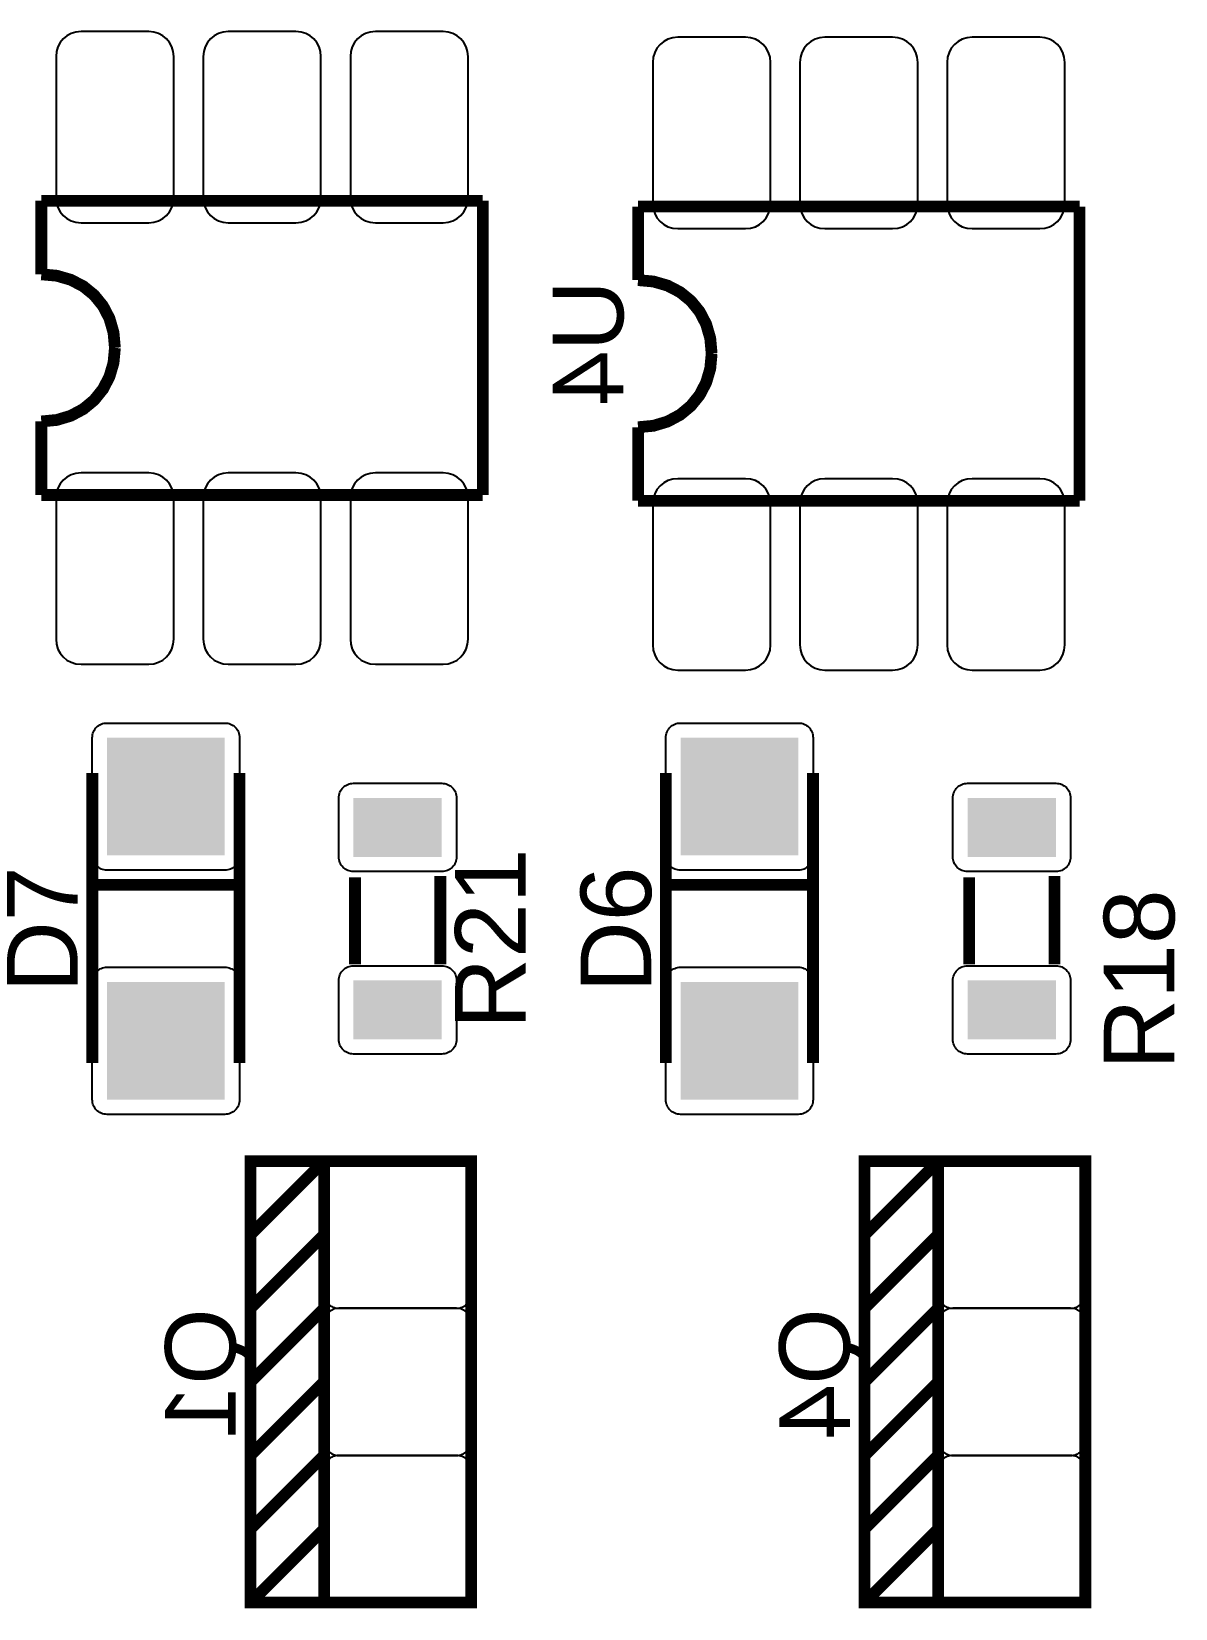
# Model space of a CAD drawing. Header units: inches. Extents: x -1.93 to 1.94, y -2.6 to 2.6.
# Drawn here: x -1.12 to -0.343, y -1.345 to -0.273 of the extents above; entities that cross this region are included whole.
import ezdxf

# ---------------------------------------------------------------- set-up
doc = ezdxf.new("R2010")
doc.units = ezdxf.units.IN
doc.layers.get('0').update_dxf_attribs({"linetype": 'CONTINUOUS'})

# ---------------------------------------------------------------- blocks, each defined once
blk = doc.blocks.new('RPAD')
blk.add_trace([(-0.5, -0.5), (-0.5, 0.5), (0.5, -0.5), (0.5, 0.5)])

msp = doc.modelspace()

# ---------------------------------------------------------------- linework, layer by layer
for points in [[(-1.086504, -0.402795), (-1.040504, -0.402795), (-1.037028, -0.402457), (-1.033814, -0.401484), (-1.030923, -0.399938), (-1.028418, -0.397881), (-1.026361, -0.395376), (-1.024815, -0.392485), (-1.023842, -0.389271), (-1.023504, -0.385795), (-1.023504, -0.289795), (-1.023842, -0.286319), (-1.024815, -0.283105), (-1.026361, -0.280214), (-1.028418, -0.277709), (-1.030923, -0.275653), (-1.033814, -0.274107), (-1.037028, -0.273133), (-1.040504, -0.272795), (-1.086504, -0.272795), (-1.08998, -0.273133), (-1.093194, -0.274107), (-1.096085, -0.275653), (-1.09859, -0.277709), (-1.100646, -0.280214), (-1.102193, -0.283105), (-1.103166, -0.286319), (-1.103504, -0.289795), (-1.103504, -0.385795), (-1.103166, -0.389271), (-1.102193, -0.392485), (-1.100646, -0.395376), (-1.09859, -0.397881), (-1.096085, -0.399938), (-1.093194, -0.401484), (-1.08998, -0.402457), (-1.086504, -0.402795)], [(-0.986504, -0.402795), (-0.940504, -0.402795), (-0.937028, -0.402457), (-0.933814, -0.401484), (-0.930923, -0.399938), (-0.928418, -0.397881), (-0.926361, -0.395376), (-0.924815, -0.392485), (-0.923842, -0.389271), (-0.923504, -0.385795), (-0.923504, -0.289795), (-0.923842, -0.286319), (-0.924815, -0.283105), (-0.926361, -0.280214), (-0.928418, -0.277709), (-0.930923, -0.275653), (-0.933814, -0.274107), (-0.937028, -0.273133), (-0.940504, -0.272795), (-0.986504, -0.272795), (-0.98998, -0.273133), (-0.993194, -0.274107), (-0.996085, -0.275653), (-0.99859, -0.277709), (-1.000646, -0.280214), (-1.002193, -0.283105), (-1.003166, -0.286319), (-1.003504, -0.289795), (-1.003504, -0.385795), (-1.003166, -0.389271), (-1.002193, -0.392485), (-1.000646, -0.395376), (-0.99859, -0.397881), (-0.996085, -0.399938), (-0.993194, -0.401484), (-0.98998, -0.402457), (-0.986504, -0.402795)], [(-0.886504, -0.402795), (-0.840504, -0.402795), (-0.837028, -0.402457), (-0.833814, -0.401484), (-0.830923, -0.399938), (-0.828418, -0.397881), (-0.826361, -0.395376), (-0.824815, -0.392485), (-0.823842, -0.389271), (-0.823504, -0.385795), (-0.823504, -0.289795), (-0.823842, -0.286319), (-0.824815, -0.283105), (-0.826361, -0.280214), (-0.828418, -0.277709), (-0.830923, -0.275653), (-0.833814, -0.274107), (-0.837028, -0.273133), (-0.840504, -0.272795), (-0.886504, -0.272795), (-0.88998, -0.273133), (-0.893194, -0.274107), (-0.896085, -0.275653), (-0.89859, -0.277709), (-0.900646, -0.280214), (-0.902193, -0.283105), (-0.903166, -0.286319), (-0.903504, -0.289795), (-0.903504, -0.385795), (-0.903166, -0.389271), (-0.902193, -0.392485), (-0.900646, -0.395376), (-0.89859, -0.397881), (-0.896085, -0.399938), (-0.893194, -0.401484), (-0.88998, -0.402457), (-0.886504, -0.402795)], [(-0.680992, -0.406732), (-0.634992, -0.406732), (-0.631516, -0.406394), (-0.628302, -0.405421), (-0.625411, -0.403875), (-0.622906, -0.401818), (-0.62085, -0.399313), (-0.619304, -0.396422), (-0.61833, -0.393208), (-0.617992, -0.389732), (-0.617992, -0.293732), (-0.61833, -0.290256), (-0.619304, -0.287042), (-0.62085, -0.284151), (-0.622906, -0.281646), (-0.625411, -0.27959), (-0.628302, -0.278044), (-0.631516, -0.27707), (-0.634992, -0.276732), (-0.680992, -0.276732), (-0.684468, -0.27707), (-0.687682, -0.278044), (-0.690573, -0.27959), (-0.693078, -0.281646), (-0.695135, -0.284151), (-0.696681, -0.287042), (-0.697654, -0.290256), (-0.697992, -0.293732), (-0.697992, -0.389732), (-0.697654, -0.393208), (-0.696681, -0.396422), (-0.695135, -0.399313), (-0.693078, -0.401818), (-0.690573, -0.403875), (-0.687682, -0.405421), (-0.684468, -0.406394), (-0.680992, -0.406732)], [(-0.580992, -0.406732), (-0.534992, -0.406732), (-0.531516, -0.406394), (-0.528302, -0.405421), (-0.525411, -0.403875), (-0.522906, -0.401818), (-0.52085, -0.399313), (-0.519304, -0.396422), (-0.51833, -0.393208), (-0.517992, -0.389732), (-0.517992, -0.293732), (-0.51833, -0.290256), (-0.519304, -0.287042), (-0.52085, -0.284151), (-0.522906, -0.281646), (-0.525411, -0.27959), (-0.528302, -0.278044), (-0.531516, -0.27707), (-0.534992, -0.276732), (-0.580992, -0.276732), (-0.584468, -0.27707), (-0.587682, -0.278044), (-0.590573, -0.27959), (-0.593078, -0.281646), (-0.595135, -0.284151), (-0.596681, -0.287042), (-0.597654, -0.290256), (-0.597992, -0.293732), (-0.597992, -0.389732), (-0.597654, -0.393208), (-0.596681, -0.396422), (-0.595135, -0.399313), (-0.593078, -0.401818), (-0.590573, -0.403875), (-0.587682, -0.405421), (-0.584468, -0.406394), (-0.580992, -0.406732)], [(-0.480992, -0.406732), (-0.434992, -0.406732), (-0.431516, -0.406394), (-0.428302, -0.405421), (-0.425411, -0.403875), (-0.422906, -0.401818), (-0.42085, -0.399313), (-0.419304, -0.396422), (-0.41833, -0.393208), (-0.417992, -0.389732), (-0.417992, -0.293732), (-0.41833, -0.290256), (-0.419304, -0.287042), (-0.42085, -0.284151), (-0.422906, -0.281646), (-0.425411, -0.27959), (-0.428302, -0.278044), (-0.431516, -0.27707), (-0.434992, -0.276732), (-0.480992, -0.276732), (-0.484468, -0.27707), (-0.487682, -0.278044), (-0.490573, -0.27959), (-0.493078, -0.281646), (-0.495135, -0.284151), (-0.496681, -0.287042), (-0.497654, -0.290256), (-0.497992, -0.293732), (-0.497992, -0.389732), (-0.497654, -0.393208), (-0.496681, -0.396422), (-0.495135, -0.399313), (-0.493078, -0.401818), (-0.490573, -0.403875), (-0.487682, -0.405421), (-0.484468, -0.406394), (-0.480992, -0.406732)], [(-1.086504, -0.702795), (-1.040504, -0.702795), (-1.037028, -0.702457), (-1.033814, -0.701484), (-1.030923, -0.699938), (-1.028418, -0.697881), (-1.026361, -0.695376), (-1.024815, -0.692485), (-1.023842, -0.689271), (-1.023504, -0.685795), (-1.023504, -0.589795), (-1.023842, -0.586319), (-1.024815, -0.583105), (-1.026361, -0.580214), (-1.028418, -0.577709), (-1.030923, -0.575653), (-1.033814, -0.574107), (-1.037028, -0.573133), (-1.040504, -0.572795), (-1.086504, -0.572795), (-1.08998, -0.573133), (-1.093194, -0.574107), (-1.096085, -0.575653), (-1.09859, -0.577709), (-1.100646, -0.580214), (-1.102193, -0.583105), (-1.103166, -0.586319), (-1.103504, -0.589795), (-1.103504, -0.685795), (-1.103166, -0.689271), (-1.102193, -0.692485), (-1.100646, -0.695376), (-1.09859, -0.697881), (-1.096085, -0.699938), (-1.093194, -0.701484), (-1.08998, -0.702457), (-1.086504, -0.702795)], [(-0.986504, -0.702795), (-0.940504, -0.702795), (-0.937028, -0.702457), (-0.933814, -0.701484), (-0.930923, -0.699938), (-0.928418, -0.697881), (-0.926361, -0.695376), (-0.924815, -0.692485), (-0.923842, -0.689271), (-0.923504, -0.685795), (-0.923504, -0.589795), (-0.923842, -0.586319), (-0.924815, -0.583105), (-0.926361, -0.580214), (-0.928418, -0.577709), (-0.930923, -0.575653), (-0.933814, -0.574107), (-0.937028, -0.573133), (-0.940504, -0.572795), (-0.986504, -0.572795), (-0.98998, -0.573133), (-0.993194, -0.574107), (-0.996085, -0.575653), (-0.99859, -0.577709), (-1.000646, -0.580214), (-1.002193, -0.583105), (-1.003166, -0.586319), (-1.003504, -0.589795), (-1.003504, -0.685795), (-1.003166, -0.689271), (-1.002193, -0.692485), (-1.000646, -0.695376), (-0.99859, -0.697881), (-0.996085, -0.699938), (-0.993194, -0.701484), (-0.98998, -0.702457), (-0.986504, -0.702795)], [(-0.886504, -0.702795), (-0.840504, -0.702795), (-0.837028, -0.702457), (-0.833814, -0.701484), (-0.830923, -0.699938), (-0.828418, -0.697881), (-0.826361, -0.695376), (-0.824815, -0.692485), (-0.823842, -0.689271), (-0.823504, -0.685795), (-0.823504, -0.589795), (-0.823842, -0.586319), (-0.824815, -0.583105), (-0.826361, -0.580214), (-0.828418, -0.577709), (-0.830923, -0.575653), (-0.833814, -0.574107), (-0.837028, -0.573133), (-0.840504, -0.572795), (-0.886504, -0.572795), (-0.88998, -0.573133), (-0.893194, -0.574107), (-0.896085, -0.575653), (-0.89859, -0.577709), (-0.900646, -0.580214), (-0.902193, -0.583105), (-0.903166, -0.586319), (-0.903504, -0.589795), (-0.903504, -0.685795), (-0.903166, -0.689271), (-0.902193, -0.692485), (-0.900646, -0.695376), (-0.89859, -0.697881), (-0.896085, -0.699938), (-0.893194, -0.701484), (-0.88998, -0.702457), (-0.886504, -0.702795)], [(-0.680992, -0.706732), (-0.634992, -0.706732), (-0.631516, -0.706394), (-0.628302, -0.705421), (-0.625411, -0.703875), (-0.622906, -0.701818), (-0.62085, -0.699313), (-0.619304, -0.696422), (-0.61833, -0.693208), (-0.617992, -0.689732), (-0.617992, -0.593732), (-0.61833, -0.590256), (-0.619304, -0.587042), (-0.62085, -0.584151), (-0.622906, -0.581646), (-0.625411, -0.57959), (-0.628302, -0.578044), (-0.631516, -0.57707), (-0.634992, -0.576732), (-0.680992, -0.576732), (-0.684468, -0.57707), (-0.687682, -0.578044), (-0.690573, -0.57959), (-0.693078, -0.581646), (-0.695135, -0.584151), (-0.696681, -0.587042), (-0.697654, -0.590256), (-0.697992, -0.593732), (-0.697992, -0.689732), (-0.697654, -0.693208), (-0.696681, -0.696422), (-0.695135, -0.699313), (-0.693078, -0.701818), (-0.690573, -0.703875), (-0.687682, -0.705421), (-0.684468, -0.706394), (-0.680992, -0.706732)], [(-0.580992, -0.706732), (-0.534992, -0.706732), (-0.531516, -0.706394), (-0.528302, -0.705421), (-0.525411, -0.703875), (-0.522906, -0.701818), (-0.52085, -0.699313), (-0.519304, -0.696422), (-0.51833, -0.693208), (-0.517992, -0.689732), (-0.517992, -0.593732), (-0.51833, -0.590256), (-0.519304, -0.587042), (-0.52085, -0.584151), (-0.522906, -0.581646), (-0.525411, -0.57959), (-0.528302, -0.578044), (-0.531516, -0.57707), (-0.534992, -0.576732), (-0.580992, -0.576732), (-0.584468, -0.57707), (-0.587682, -0.578044), (-0.590573, -0.57959), (-0.593078, -0.581646), (-0.595135, -0.584151), (-0.596681, -0.587042), (-0.597654, -0.590256), (-0.597992, -0.593732), (-0.597992, -0.689732), (-0.597654, -0.693208), (-0.596681, -0.696422), (-0.595135, -0.699313), (-0.593078, -0.701818), (-0.590573, -0.703875), (-0.587682, -0.705421), (-0.584468, -0.706394), (-0.580992, -0.706732)], [(-0.480992, -0.706732), (-0.434992, -0.706732), (-0.431516, -0.706394), (-0.428302, -0.705421), (-0.425411, -0.703875), (-0.422906, -0.701818), (-0.42085, -0.699313), (-0.419304, -0.696422), (-0.41833, -0.693208), (-0.417992, -0.689732), (-0.417992, -0.593732), (-0.41833, -0.590256), (-0.419304, -0.587042), (-0.42085, -0.584151), (-0.422906, -0.581646), (-0.425411, -0.57959), (-0.428302, -0.578044), (-0.431516, -0.57707), (-0.434992, -0.576732), (-0.480992, -0.576732), (-0.484468, -0.57707), (-0.487682, -0.578044), (-0.490573, -0.57959), (-0.493078, -0.581646), (-0.495135, -0.584151), (-0.496681, -0.587042), (-0.497654, -0.590256), (-0.497992, -0.593732), (-0.497992, -0.689732), (-0.497654, -0.693208), (-0.496681, -0.696422), (-0.495135, -0.699313), (-0.493078, -0.701818), (-0.490573, -0.703875), (-0.487682, -0.705421), (-0.484468, -0.706394), (-0.480992, -0.706732)], [(-1.078858, -0.832748), (-1.078858, -0.752748), (-1.078808, -0.751709), (-1.078659, -0.750704), (-1.078417, -0.749737), (-1.078087, -0.748813), (-1.077672, -0.747936), (-1.077177, -0.747112), (-1.076608, -0.746344), (-1.075968, -0.745639), (-1.075261, -0.744998), (-1.074494, -0.744429), (-1.07367, -0.743935), (-1.072794, -0.74352), (-1.07187, -0.743189), (-1.070903, -0.742947), (-1.069898, -0.742798), (-1.068858, -0.742748), (-0.988858, -0.742748), (-0.987819, -0.742798), (-0.986814, -0.742947), (-0.985847, -0.743189), (-0.984923, -0.74352), (-0.984046, -0.743935), (-0.983222, -0.744429), (-0.982455, -0.744998), (-0.981749, -0.745639), (-0.981109, -0.746344), (-0.980539, -0.747112), (-0.980044, -0.747936), (-0.97963, -0.748813), (-0.979299, -0.749737), (-0.979057, -0.750704), (-0.978909, -0.751709), (-0.978858, -0.752748), (-0.978858, -0.832748), (-0.978909, -0.833787), (-0.979057, -0.834793), (-0.979299, -0.835759), (-0.97963, -0.836683), (-0.980044, -0.83756), (-0.980539, -0.838384), (-0.981109, -0.839152), (-0.981749, -0.839857), (-0.982455, -0.840498), (-0.983222, -0.841067), (-0.984046, -0.841561), (-0.984923, -0.841976), (-0.985847, -0.842307), (-0.986814, -0.842549), (-0.987819, -0.842698), (-0.988858, -0.842748), (-1.068858, -0.842748), (-1.069898, -0.842698), (-1.070903, -0.842549), (-1.07187, -0.842307), (-1.072794, -0.841976), (-1.07367, -0.841561), (-1.074494, -0.841067), (-1.075261, -0.840498), (-1.075968, -0.839857), (-1.076608, -0.839152), (-1.077177, -0.838384), (-1.077672, -0.83756), (-1.078087, -0.836683), (-1.078417, -0.835759), (-1.078659, -0.834793), (-1.078808, -0.833787), (-1.078858, -0.832748)], [(-0.689094, -0.832748), (-0.689094, -0.752748), (-0.689044, -0.751709), (-0.688896, -0.750704), (-0.688654, -0.749737), (-0.688323, -0.748813), (-0.687908, -0.747936), (-0.687413, -0.747112), (-0.686844, -0.746344), (-0.686204, -0.745639), (-0.685498, -0.744998), (-0.68473, -0.744429), (-0.683906, -0.743935), (-0.68303, -0.74352), (-0.682106, -0.743189), (-0.681139, -0.742947), (-0.680134, -0.742798), (-0.679094, -0.742748), (-0.599094, -0.742748), (-0.598055, -0.742798), (-0.59705, -0.742947), (-0.596083, -0.743189), (-0.595159, -0.74352), (-0.594283, -0.743935), (-0.593459, -0.744429), (-0.592691, -0.744998), (-0.591985, -0.745639), (-0.591345, -0.746344), (-0.590776, -0.747112), (-0.590281, -0.747936), (-0.589866, -0.748813), (-0.589535, -0.749737), (-0.589293, -0.750704), (-0.589145, -0.751709), (-0.589094, -0.752748), (-0.589094, -0.832748), (-0.589145, -0.833787), (-0.589293, -0.834793), (-0.589535, -0.835759), (-0.589866, -0.836683), (-0.590281, -0.83756), (-0.590776, -0.838384), (-0.591345, -0.839152), (-0.591985, -0.839857), (-0.592691, -0.840498), (-0.593459, -0.841067), (-0.594283, -0.841561), (-0.595159, -0.841976), (-0.596083, -0.842307), (-0.59705, -0.842549), (-0.598055, -0.842698), (-0.599094, -0.842748), (-0.679094, -0.842748), (-0.680134, -0.842698), (-0.681139, -0.842549), (-0.682106, -0.842307), (-0.68303, -0.841976), (-0.683906, -0.841561), (-0.68473, -0.841067), (-0.685498, -0.840498), (-0.686204, -0.839857), (-0.686844, -0.839152), (-0.687413, -0.838384), (-0.687908, -0.83756), (-0.688323, -0.836683), (-0.688654, -0.835759), (-0.688896, -0.834793), (-0.689044, -0.833787), (-0.689094, -0.832748)], [(-0.831378, -0.793748), (-0.831378, -0.833748), (-0.831428, -0.834787), (-0.831577, -0.835793), (-0.831819, -0.836759), (-0.83215, -0.837683), (-0.832564, -0.83856), (-0.833059, -0.839384), (-0.833628, -0.840152), (-0.834269, -0.840857), (-0.834975, -0.841498), (-0.835742, -0.842067), (-0.836566, -0.842561), (-0.837443, -0.842976), (-0.838367, -0.843307), (-0.839333, -0.843549), (-0.840339, -0.843698), (-0.841378, -0.843748), (-0.901378, -0.843748), (-0.902417, -0.843698), (-0.903422, -0.843549), (-0.904389, -0.843307), (-0.905313, -0.842976), (-0.90619, -0.842561), (-0.907014, -0.842067), (-0.907781, -0.841498), (-0.908487, -0.840857), (-0.909128, -0.840152), (-0.909697, -0.839384), (-0.910192, -0.83856), (-0.910606, -0.837683), (-0.910937, -0.836759), (-0.911179, -0.835793), (-0.911328, -0.834787), (-0.911378, -0.833748), (-0.911378, -0.793748), (-0.911328, -0.792709), (-0.911179, -0.791704), (-0.910937, -0.790737), (-0.910606, -0.789813), (-0.910192, -0.788936), (-0.909697, -0.788112), (-0.909128, -0.787344), (-0.908487, -0.786639), (-0.907781, -0.785998), (-0.907014, -0.785429), (-0.90619, -0.784935), (-0.905313, -0.78452), (-0.904389, -0.784189), (-0.903422, -0.783947), (-0.902417, -0.783798), (-0.901378, -0.783748), (-0.841378, -0.783748), (-0.840339, -0.783798), (-0.839333, -0.783947), (-0.838367, -0.784189), (-0.837443, -0.78452), (-0.836566, -0.784935), (-0.835742, -0.785429), (-0.834975, -0.785998), (-0.834269, -0.786639), (-0.833628, -0.787344), (-0.833059, -0.788112), (-0.832564, -0.788936), (-0.83215, -0.789813), (-0.831819, -0.790737), (-0.831577, -0.791704), (-0.831428, -0.792709), (-0.831378, -0.793748)], [(-0.414055, -0.793748), (-0.414055, -0.833748), (-0.414106, -0.834787), (-0.414254, -0.835793), (-0.414496, -0.836759), (-0.414827, -0.837683), (-0.415241, -0.83856), (-0.415736, -0.839384), (-0.416306, -0.840152), (-0.416946, -0.840857), (-0.417652, -0.841498), (-0.418419, -0.842067), (-0.419243, -0.842561), (-0.42012, -0.842976), (-0.421044, -0.843307), (-0.422011, -0.843549), (-0.423016, -0.843698), (-0.424055, -0.843748), (-0.484055, -0.843748), (-0.485094, -0.843698), (-0.4861, -0.843549), (-0.487067, -0.843307), (-0.487991, -0.842976), (-0.488867, -0.842561), (-0.489691, -0.842067), (-0.490458, -0.841498), (-0.491165, -0.840857), (-0.491805, -0.840152), (-0.492374, -0.839384), (-0.492869, -0.83856), (-0.493283, -0.837683), (-0.493614, -0.836759), (-0.493856, -0.835793), (-0.494005, -0.834787), (-0.494055, -0.833748), (-0.494055, -0.793748), (-0.494005, -0.792709), (-0.493856, -0.791704), (-0.493614, -0.790737), (-0.493283, -0.789813), (-0.492869, -0.788936), (-0.492374, -0.788112), (-0.491805, -0.787344), (-0.491165, -0.786639), (-0.490458, -0.785998), (-0.489691, -0.785429), (-0.488867, -0.784935), (-0.487991, -0.78452), (-0.487067, -0.784189), (-0.4861, -0.783947), (-0.485094, -0.783798), (-0.484055, -0.783748), (-0.424055, -0.783748), (-0.423016, -0.783798), (-0.422011, -0.783947), (-0.421044, -0.784189), (-0.42012, -0.78452), (-0.419243, -0.784935), (-0.418419, -0.785429), (-0.417652, -0.785998), (-0.416946, -0.786639), (-0.416306, -0.787344), (-0.415736, -0.788112), (-0.415241, -0.788936), (-0.414827, -0.789813), (-0.414496, -0.790737), (-0.414254, -0.791704), (-0.414106, -0.792709), (-0.414055, -0.793748)], [(-1.078858, -0.998748), (-1.078858, -0.918748), (-1.078808, -0.917709), (-1.078659, -0.916704), (-1.078417, -0.915737), (-1.078087, -0.914813), (-1.077672, -0.913936), (-1.077177, -0.913112), (-1.076608, -0.912344), (-1.075968, -0.911639), (-1.075261, -0.910998), (-1.074494, -0.910429), (-1.07367, -0.909935), (-1.072794, -0.90952), (-1.07187, -0.909189), (-1.070903, -0.908947), (-1.069898, -0.908798), (-1.068858, -0.908748), (-0.988858, -0.908748), (-0.987819, -0.908798), (-0.986814, -0.908947), (-0.985847, -0.909189), (-0.984923, -0.90952), (-0.984046, -0.909935), (-0.983222, -0.910429), (-0.982455, -0.910998), (-0.981749, -0.911639), (-0.981109, -0.912344), (-0.980539, -0.913112), (-0.980044, -0.913936), (-0.97963, -0.914813), (-0.979299, -0.915737), (-0.979057, -0.916704), (-0.978909, -0.917709), (-0.978858, -0.918748), (-0.978858, -0.998748), (-0.978909, -0.999787), (-0.979057, -1.000793), (-0.979299, -1.001759), (-0.97963, -1.002683), (-0.980044, -1.00356), (-0.980539, -1.004384), (-0.981109, -1.005152), (-0.981749, -1.005857), (-0.982455, -1.006498), (-0.983222, -1.007067), (-0.984046, -1.007561), (-0.984923, -1.007976), (-0.985847, -1.008307), (-0.986814, -1.008549), (-0.987819, -1.008698), (-0.988858, -1.008748), (-1.068858, -1.008748), (-1.069898, -1.008698), (-1.070903, -1.008549), (-1.07187, -1.008307), (-1.072794, -1.007976), (-1.07367, -1.007561), (-1.074494, -1.007067), (-1.075261, -1.006498), (-1.075968, -1.005857), (-1.076608, -1.005152), (-1.077177, -1.004384), (-1.077672, -1.00356), (-1.078087, -1.002683), (-1.078417, -1.001759), (-1.078659, -1.000793), (-1.078808, -0.999787), (-1.078858, -0.998748)], [(-0.831378, -0.917748), (-0.831378, -0.957748), (-0.831428, -0.958787), (-0.831577, -0.959793), (-0.831819, -0.960759), (-0.83215, -0.961683), (-0.832564, -0.96256), (-0.833059, -0.963384), (-0.833628, -0.964152), (-0.834269, -0.964857), (-0.834975, -0.965498), (-0.835742, -0.966067), (-0.836566, -0.966561), (-0.837443, -0.966976), (-0.838367, -0.967307), (-0.839333, -0.967549), (-0.840339, -0.967698), (-0.841378, -0.967748), (-0.901378, -0.967748), (-0.902417, -0.967698), (-0.903422, -0.967549), (-0.904389, -0.967307), (-0.905313, -0.966976), (-0.90619, -0.966561), (-0.907014, -0.966067), (-0.907781, -0.965498), (-0.908487, -0.964857), (-0.909128, -0.964152), (-0.909697, -0.963384), (-0.910192, -0.96256), (-0.910606, -0.961683), (-0.910937, -0.960759), (-0.911179, -0.959793), (-0.911328, -0.958787), (-0.911378, -0.957748), (-0.911378, -0.917748), (-0.911328, -0.916709), (-0.911179, -0.915704), (-0.910937, -0.914737), (-0.910606, -0.913813), (-0.910192, -0.912936), (-0.909697, -0.912112), (-0.909128, -0.911344), (-0.908487, -0.910639), (-0.907781, -0.909998), (-0.907014, -0.909429), (-0.90619, -0.908935), (-0.905313, -0.90852), (-0.904389, -0.908189), (-0.903422, -0.907947), (-0.902417, -0.907798), (-0.901378, -0.907748), (-0.841378, -0.907748), (-0.840339, -0.907798), (-0.839333, -0.907947), (-0.838367, -0.908189), (-0.837443, -0.90852), (-0.836566, -0.908935), (-0.835742, -0.909429), (-0.834975, -0.909998), (-0.834269, -0.910639), (-0.833628, -0.911344), (-0.833059, -0.912112), (-0.832564, -0.912936), (-0.83215, -0.913813), (-0.831819, -0.914737), (-0.831577, -0.915704), (-0.831428, -0.916709), (-0.831378, -0.917748)], [(-0.689094, -0.998748), (-0.689094, -0.918748), (-0.689044, -0.917709), (-0.688896, -0.916704), (-0.688654, -0.915737), (-0.688323, -0.914813), (-0.687908, -0.913936), (-0.687413, -0.913112), (-0.686844, -0.912344), (-0.686204, -0.911639), (-0.685498, -0.910998), (-0.68473, -0.910429), (-0.683906, -0.909935), (-0.68303, -0.90952), (-0.682106, -0.909189), (-0.681139, -0.908947), (-0.680134, -0.908798), (-0.679094, -0.908748), (-0.599094, -0.908748), (-0.598055, -0.908798), (-0.59705, -0.908947), (-0.596083, -0.909189), (-0.595159, -0.90952), (-0.594283, -0.909935), (-0.593459, -0.910429), (-0.592691, -0.910998), (-0.591985, -0.911639), (-0.591345, -0.912344), (-0.590776, -0.913112), (-0.590281, -0.913936), (-0.589866, -0.914813), (-0.589535, -0.915737), (-0.589293, -0.916704), (-0.589145, -0.917709), (-0.589094, -0.918748), (-0.589094, -0.998748), (-0.589145, -0.999787), (-0.589293, -1.000793), (-0.589535, -1.001759), (-0.589866, -1.002683), (-0.590281, -1.00356), (-0.590776, -1.004384), (-0.591345, -1.005152), (-0.591985, -1.005857), (-0.592691, -1.006498), (-0.593459, -1.007067), (-0.594283, -1.007561), (-0.595159, -1.007976), (-0.596083, -1.008307), (-0.59705, -1.008549), (-0.598055, -1.008698), (-0.599094, -1.008748), (-0.679094, -1.008748), (-0.680134, -1.008698), (-0.681139, -1.008549), (-0.682106, -1.008307), (-0.68303, -1.007976), (-0.683906, -1.007561), (-0.68473, -1.007067), (-0.685498, -1.006498), (-0.686204, -1.005857), (-0.686844, -1.005152), (-0.687413, -1.004384), (-0.687908, -1.00356), (-0.688323, -1.002683), (-0.688654, -1.001759), (-0.688896, -1.000793), (-0.689044, -0.999787), (-0.689094, -0.998748)], [(-0.414055, -0.917748), (-0.414055, -0.957748), (-0.414106, -0.958787), (-0.414254, -0.959793), (-0.414496, -0.960759), (-0.414827, -0.961683), (-0.415241, -0.96256), (-0.415736, -0.963384), (-0.416306, -0.964152), (-0.416946, -0.964857), (-0.417652, -0.965498), (-0.418419, -0.966067), (-0.419243, -0.966561), (-0.42012, -0.966976), (-0.421044, -0.967307), (-0.422011, -0.967549), (-0.423016, -0.967698), (-0.424055, -0.967748), (-0.484055, -0.967748), (-0.485094, -0.967698), (-0.4861, -0.967549), (-0.487067, -0.967307), (-0.487991, -0.966976), (-0.488867, -0.966561), (-0.489691, -0.966067), (-0.490458, -0.965498), (-0.491165, -0.964857), (-0.491805, -0.964152), (-0.492374, -0.963384), (-0.492869, -0.96256), (-0.493283, -0.961683), (-0.493614, -0.960759), (-0.493856, -0.959793), (-0.494005, -0.958787), (-0.494055, -0.957748), (-0.494055, -0.917748), (-0.494005, -0.916709), (-0.493856, -0.915704), (-0.493614, -0.914737), (-0.493283, -0.913813), (-0.492869, -0.912936), (-0.492374, -0.912112), (-0.491805, -0.911344), (-0.491165, -0.910639), (-0.490458, -0.909998), (-0.489691, -0.909429), (-0.488867, -0.908935), (-0.487991, -0.90852), (-0.487067, -0.908189), (-0.4861, -0.907947), (-0.485094, -0.907798), (-0.484055, -0.907748), (-0.424055, -0.907748), (-0.423016, -0.907798), (-0.422011, -0.907947), (-0.421044, -0.908189), (-0.42012, -0.90852), (-0.419243, -0.908935), (-0.418419, -0.909429), (-0.417652, -0.909998), (-0.416946, -0.910639), (-0.416306, -0.911344), (-0.415736, -0.912112), (-0.415241, -0.912936), (-0.414827, -0.913813), (-0.414496, -0.914737), (-0.414254, -0.915704), (-0.414106, -0.916709), (-0.414055, -0.917748)], [(-0.921378, -1.050551), (-0.921378, -1.130551), (-0.921328, -1.131591), (-0.921179, -1.132596), (-0.920937, -1.133563), (-0.920606, -1.134487), (-0.920192, -1.135363), (-0.919697, -1.136187), (-0.919128, -1.136955), (-0.918487, -1.137661), (-0.917781, -1.138301), (-0.917014, -1.13887), (-0.91619, -1.139365), (-0.915313, -1.13978), (-0.914389, -1.14011), (-0.913422, -1.140352), (-0.912417, -1.140501), (-0.911378, -1.140551), (-0.831378, -1.140551), (-0.830339, -1.140501), (-0.829333, -1.140352), (-0.828367, -1.14011), (-0.827443, -1.13978), (-0.826566, -1.139365), (-0.825742, -1.13887), (-0.824975, -1.138301), (-0.824269, -1.137661), (-0.823628, -1.136955), (-0.823059, -1.136187), (-0.822564, -1.135363), (-0.82215, -1.134487), (-0.821819, -1.133563), (-0.821577, -1.132596), (-0.821428, -1.131591), (-0.821378, -1.130551), (-0.821378, -1.050551), (-0.821428, -1.049512), (-0.821577, -1.048507), (-0.821819, -1.04754), (-0.82215, -1.046616), (-0.822564, -1.045739), (-0.823059, -1.044915), (-0.823628, -1.044148), (-0.824269, -1.043442), (-0.824975, -1.042802), (-0.825742, -1.042232), (-0.826566, -1.041738), (-0.827443, -1.041323), (-0.828367, -1.040992), (-0.829333, -1.04075), (-0.830339, -1.040602), (-0.831378, -1.040551), (-0.911378, -1.040551), (-0.912417, -1.040602), (-0.913422, -1.04075), (-0.914389, -1.040992), (-0.915313, -1.041323), (-0.91619, -1.041738), (-0.917014, -1.042232), (-0.917781, -1.042802), (-0.918487, -1.043442), (-0.919128, -1.044148), (-0.919697, -1.044915), (-0.920192, -1.045739), (-0.920606, -1.046616), (-0.920937, -1.04754), (-0.921179, -1.048507), (-0.921328, -1.049512), (-0.921378, -1.050551)], [(-0.504055, -1.050551), (-0.504055, -1.130551), (-0.504005, -1.131591), (-0.503856, -1.132596), (-0.503614, -1.133563), (-0.503283, -1.134487), (-0.502869, -1.135363), (-0.502374, -1.136187), (-0.501805, -1.136955), (-0.501165, -1.137661), (-0.500458, -1.138301), (-0.499691, -1.13887), (-0.498867, -1.139365), (-0.497991, -1.13978), (-0.497067, -1.14011), (-0.4961, -1.140352), (-0.495094, -1.140501), (-0.494055, -1.140551), (-0.414055, -1.140551), (-0.413016, -1.140501), (-0.412011, -1.140352), (-0.411044, -1.14011), (-0.41012, -1.13978), (-0.409243, -1.139365), (-0.408419, -1.13887), (-0.407652, -1.138301), (-0.406946, -1.137661), (-0.406306, -1.136955), (-0.405736, -1.136187), (-0.405241, -1.135363), (-0.404827, -1.134487), (-0.404496, -1.133563), (-0.404254, -1.132596), (-0.404106, -1.131591), (-0.404055, -1.130551), (-0.404055, -1.050551), (-0.404106, -1.049512), (-0.404254, -1.048507), (-0.404496, -1.04754), (-0.404827, -1.046616), (-0.405241, -1.045739), (-0.405736, -1.044915), (-0.406306, -1.044148), (-0.406946, -1.043442), (-0.407652, -1.042802), (-0.408419, -1.042232), (-0.409243, -1.041738), (-0.41012, -1.041323), (-0.411044, -1.040992), (-0.412011, -1.04075), (-0.413016, -1.040602), (-0.414055, -1.040551), (-0.494055, -1.040551), (-0.495094, -1.040602), (-0.4961, -1.04075), (-0.497067, -1.040992), (-0.497991, -1.041323), (-0.498867, -1.041738), (-0.499691, -1.042232), (-0.500458, -1.042802), (-0.501165, -1.043442), (-0.501805, -1.044148), (-0.502374, -1.044915), (-0.502869, -1.045739), (-0.503283, -1.046616), (-0.503614, -1.04754), (-0.503856, -1.048507), (-0.504005, -1.049512), (-0.504055, -1.050551)], [(-0.921378, -1.150551), (-0.921378, -1.230551), (-0.921328, -1.231591), (-0.921179, -1.232596), (-0.920937, -1.233563), (-0.920606, -1.234487), (-0.920192, -1.235363), (-0.919697, -1.236187), (-0.919128, -1.236955), (-0.918487, -1.237661), (-0.917781, -1.238301), (-0.917014, -1.23887), (-0.91619, -1.239365), (-0.915313, -1.23978), (-0.914389, -1.24011), (-0.913422, -1.240352), (-0.912417, -1.240501), (-0.911378, -1.240551), (-0.831378, -1.240551), (-0.830339, -1.240501), (-0.829333, -1.240352), (-0.828367, -1.24011), (-0.827443, -1.23978), (-0.826566, -1.239365), (-0.825742, -1.23887), (-0.824975, -1.238301), (-0.824269, -1.237661), (-0.823628, -1.236955), (-0.823059, -1.236187), (-0.822564, -1.235363), (-0.82215, -1.234487), (-0.821819, -1.233563), (-0.821577, -1.232596), (-0.821428, -1.231591), (-0.821378, -1.230551), (-0.821378, -1.150551), (-0.821428, -1.149512), (-0.821577, -1.148507), (-0.821819, -1.14754), (-0.82215, -1.146616), (-0.822564, -1.145739), (-0.823059, -1.144915), (-0.823628, -1.144148), (-0.824269, -1.143442), (-0.824975, -1.142802), (-0.825742, -1.142232), (-0.826566, -1.141738), (-0.827443, -1.141323), (-0.828367, -1.140992), (-0.829333, -1.14075), (-0.830339, -1.140602), (-0.831378, -1.140551), (-0.911378, -1.140551), (-0.912417, -1.140602), (-0.913422, -1.14075), (-0.914389, -1.140992), (-0.915313, -1.141323), (-0.91619, -1.141738), (-0.917014, -1.142232), (-0.917781, -1.142802), (-0.918487, -1.143442), (-0.919128, -1.144148), (-0.919697, -1.144915), (-0.920192, -1.145739), (-0.920606, -1.146616), (-0.920937, -1.14754), (-0.921179, -1.148507), (-0.921328, -1.149512), (-0.921378, -1.150551)], [(-0.504055, -1.150551), (-0.504055, -1.230551), (-0.504005, -1.231591), (-0.503856, -1.232596), (-0.503614, -1.233563), (-0.503283, -1.234487), (-0.502869, -1.235363), (-0.502374, -1.236187), (-0.501805, -1.236955), (-0.501165, -1.237661), (-0.500458, -1.238301), (-0.499691, -1.23887), (-0.498867, -1.239365), (-0.497991, -1.23978), (-0.497067, -1.24011), (-0.4961, -1.240352), (-0.495094, -1.240501), (-0.494055, -1.240551), (-0.414055, -1.240551), (-0.413016, -1.240501), (-0.412011, -1.240352), (-0.411044, -1.24011), (-0.41012, -1.23978), (-0.409243, -1.239365), (-0.408419, -1.23887), (-0.407652, -1.238301), (-0.406946, -1.237661), (-0.406306, -1.236955), (-0.405736, -1.236187), (-0.405241, -1.235363), (-0.404827, -1.234487), (-0.404496, -1.233563), (-0.404254, -1.232596), (-0.404106, -1.231591), (-0.404055, -1.230551), (-0.404055, -1.150551), (-0.404106, -1.149512), (-0.404254, -1.148507), (-0.404496, -1.14754), (-0.404827, -1.146616), (-0.405241, -1.145739), (-0.405736, -1.144915), (-0.406306, -1.144148), (-0.406946, -1.143442), (-0.407652, -1.142802), (-0.408419, -1.142232), (-0.409243, -1.141738), (-0.41012, -1.141323), (-0.411044, -1.140992), (-0.412011, -1.14075), (-0.413016, -1.140602), (-0.414055, -1.140551), (-0.494055, -1.140551), (-0.495094, -1.140602), (-0.4961, -1.14075), (-0.497067, -1.140992), (-0.497991, -1.141323), (-0.498867, -1.141738), (-0.499691, -1.142232), (-0.500458, -1.142802), (-0.501165, -1.143442), (-0.501805, -1.144148), (-0.502374, -1.144915), (-0.502869, -1.145739), (-0.503283, -1.146616), (-0.503614, -1.14754), (-0.503856, -1.148507), (-0.504005, -1.149512), (-0.504055, -1.150551)], [(-0.921378, -1.250551), (-0.921378, -1.330551), (-0.921328, -1.331591), (-0.921179, -1.332596), (-0.920937, -1.333563), (-0.920606, -1.334487), (-0.920192, -1.335363), (-0.919697, -1.336187), (-0.919128, -1.336955), (-0.918487, -1.337661), (-0.917781, -1.338301), (-0.917014, -1.33887), (-0.91619, -1.339365), (-0.915313, -1.33978), (-0.914389, -1.34011), (-0.913422, -1.340352), (-0.912417, -1.340501), (-0.911378, -1.340551), (-0.831378, -1.340551), (-0.830339, -1.340501), (-0.829333, -1.340352), (-0.828367, -1.34011), (-0.827443, -1.33978), (-0.826566, -1.339365), (-0.825742, -1.33887), (-0.824975, -1.338301), (-0.824269, -1.337661), (-0.823628, -1.336955), (-0.823059, -1.336187), (-0.822564, -1.335363), (-0.82215, -1.334487), (-0.821819, -1.333563), (-0.821577, -1.332596), (-0.821428, -1.331591), (-0.821378, -1.330551), (-0.821378, -1.250551), (-0.821428, -1.249512), (-0.821577, -1.248507), (-0.821819, -1.24754), (-0.82215, -1.246616), (-0.822564, -1.245739), (-0.823059, -1.244915), (-0.823628, -1.244148), (-0.824269, -1.243442), (-0.824975, -1.242802), (-0.825742, -1.242232), (-0.826566, -1.241738), (-0.827443, -1.241323), (-0.828367, -1.240992), (-0.829333, -1.24075), (-0.830339, -1.240602), (-0.831378, -1.240551), (-0.911378, -1.240551), (-0.912417, -1.240602), (-0.913422, -1.24075), (-0.914389, -1.240992), (-0.915313, -1.241323), (-0.91619, -1.241738), (-0.917014, -1.242232), (-0.917781, -1.242802), (-0.918487, -1.243442), (-0.919128, -1.244148), (-0.919697, -1.244915), (-0.920192, -1.245739), (-0.920606, -1.246616), (-0.920937, -1.24754), (-0.921179, -1.248507), (-0.921328, -1.249512), (-0.921378, -1.250551)], [(-0.504055, -1.250551), (-0.504055, -1.330551), (-0.504005, -1.331591), (-0.503856, -1.332596), (-0.503614, -1.333563), (-0.503283, -1.334487), (-0.502869, -1.335363), (-0.502374, -1.336187), (-0.501805, -1.336955), (-0.501165, -1.337661), (-0.500458, -1.338301), (-0.499691, -1.33887), (-0.498867, -1.339365), (-0.497991, -1.33978), (-0.497067, -1.34011), (-0.4961, -1.340352), (-0.495094, -1.340501), (-0.494055, -1.340551), (-0.414055, -1.340551), (-0.413016, -1.340501), (-0.412011, -1.340352), (-0.411044, -1.34011), (-0.41012, -1.33978), (-0.409243, -1.339365), (-0.408419, -1.33887), (-0.407652, -1.338301), (-0.406946, -1.337661), (-0.406306, -1.336955), (-0.405736, -1.336187), (-0.405241, -1.335363), (-0.404827, -1.334487), (-0.404496, -1.333563), (-0.404254, -1.332596), (-0.404106, -1.331591), (-0.404055, -1.330551), (-0.404055, -1.250551), (-0.404106, -1.249512), (-0.404254, -1.248507), (-0.404496, -1.24754), (-0.404827, -1.246616), (-0.405241, -1.245739), (-0.405736, -1.244915), (-0.406306, -1.244148), (-0.406946, -1.243442), (-0.407652, -1.242802), (-0.408419, -1.242232), (-0.409243, -1.241738), (-0.41012, -1.241323), (-0.411044, -1.240992), (-0.412011, -1.24075), (-0.413016, -1.240602), (-0.414055, -1.240551), (-0.494055, -1.240551), (-0.495094, -1.240602), (-0.4961, -1.24075), (-0.497067, -1.240992), (-0.497991, -1.241323), (-0.498867, -1.241738), (-0.499691, -1.242232), (-0.500458, -1.242802), (-0.501165, -1.243442), (-0.501805, -1.244148), (-0.502374, -1.244915), (-0.502869, -1.245739), (-0.503283, -1.246616), (-0.503614, -1.24754), (-0.503856, -1.248507), (-0.504005, -1.249512), (-0.504055, -1.250551)]]:
    msp.add_lwpolyline(points, close=True)
at = {"const_width": 0.008}
for points in [[(-1.113504, -0.387795), (-1.113504, -0.437795)], [(-1.113504, -0.387795), (-0.813504, -0.387795)], [(-1.113504, -0.387795), (-1.113504, -0.437795)], [(-1.113504, -0.387795), (-0.813504, -0.387795)], [(-1.113504, -0.387795), (-1.113504, -0.437795)], [(-1.113504, -0.387795), (-0.813504, -0.387795)], [(-0.813504, -0.387795), (-0.813504, -0.587795)], [(-0.813504, -0.387795), (-0.813504, -0.587795)], [(-0.813504, -0.387795), (-0.813504, -0.587795)], [(-0.707992, -0.391732), (-0.707992, -0.441732)], [(-0.707992, -0.391732), (-0.407992, -0.391732)], [(-0.707992, -0.391732), (-0.707992, -0.441732)], [(-0.707992, -0.391732), (-0.407992, -0.391732)], [(-0.707992, -0.391732), (-0.707992, -0.441732)], [(-0.707992, -0.391732), (-0.407992, -0.391732)], [(-0.407992, -0.391732), (-0.407992, -0.591732)], [(-0.407992, -0.391732), (-0.407992, -0.591732)], [(-0.407992, -0.391732), (-0.407992, -0.591732)], [(-1.063504, -0.487795), (-1.064463, -0.47732), (-1.067238, -0.467748), (-1.071678, -0.459231), (-1.077629, -0.45192), (-1.084939, -0.445969), (-1.093457, -0.44153), (-1.103029, -0.438754), (-1.113504, -0.437795)], [(-1.063504, -0.487795), (-1.064463, -0.47732), (-1.067238, -0.467748), (-1.071678, -0.459231), (-1.077629, -0.45192), (-1.084939, -0.445969), (-1.093457, -0.44153), (-1.103029, -0.438754), (-1.113504, -0.437795)], [(-1.063504, -0.487795), (-1.064463, -0.47732), (-1.067238, -0.467748), (-1.071678, -0.459231), (-1.077629, -0.45192), (-1.084939, -0.445969), (-1.093457, -0.44153), (-1.103029, -0.438754), (-1.113504, -0.437795)], [(-0.657992, -0.491732), (-0.658951, -0.481257), (-0.661726, -0.471685), (-0.666166, -0.463168), (-0.672117, -0.455857), (-0.679428, -0.449906), (-0.687945, -0.445467), (-0.697517, -0.442691), (-0.707992, -0.441732)], [(-0.657992, -0.491732), (-0.658951, -0.481257), (-0.661726, -0.471685), (-0.666166, -0.463168), (-0.672117, -0.455857), (-0.679428, -0.449906), (-0.687945, -0.445467), (-0.697517, -0.442691), (-0.707992, -0.441732)], [(-0.657992, -0.491732), (-0.658951, -0.481257), (-0.661726, -0.471685), (-0.666166, -0.463168), (-0.672117, -0.455857), (-0.679428, -0.449906), (-0.687945, -0.445467), (-0.697517, -0.442691), (-0.707992, -0.441732)], [(-1.063504, -0.487795), (-1.064463, -0.497983), (-1.067238, -0.50742), (-1.071678, -0.51592), (-1.077629, -0.523295), (-1.084939, -0.529358), (-1.093457, -0.53392), (-1.103029, -0.536795), (-1.113504, -0.537795)], [(-1.063504, -0.487795), (-1.064463, -0.497983), (-1.067238, -0.50742), (-1.071678, -0.51592), (-1.077629, -0.523295), (-1.084939, -0.529358), (-1.093457, -0.53392), (-1.103029, -0.536795), (-1.113504, -0.537795)], [(-1.063504, -0.487795), (-1.064463, -0.497983), (-1.067238, -0.50742), (-1.071678, -0.51592), (-1.077629, -0.523295), (-1.084939, -0.529358), (-1.093457, -0.53392), (-1.103029, -0.536795), (-1.113504, -0.537795)], [(-0.657992, -0.491732), (-0.658951, -0.50192), (-0.661726, -0.511357), (-0.666166, -0.519857), (-0.672117, -0.527232), (-0.679428, -0.533295), (-0.687945, -0.537857), (-0.697517, -0.540732), (-0.707992, -0.541732)], [(-0.657992, -0.491732), (-0.658951, -0.50192), (-0.661726, -0.511357), (-0.666166, -0.519857), (-0.672117, -0.527232), (-0.679428, -0.533295), (-0.687945, -0.537857), (-0.697517, -0.540732), (-0.707992, -0.541732)], [(-0.657992, -0.491732), (-0.658951, -0.50192), (-0.661726, -0.511357), (-0.666166, -0.519857), (-0.672117, -0.527232), (-0.679428, -0.533295), (-0.687945, -0.537857), (-0.697517, -0.540732), (-0.707992, -0.541732)], [(-1.113504, -0.537795), (-1.113504, -0.587795)], [(-1.113504, -0.537795), (-1.113504, -0.587795)], [(-1.113504, -0.537795), (-1.113504, -0.587795)], [(-0.707992, -0.541732), (-0.707992, -0.591732)], [(-0.707992, -0.541732), (-0.707992, -0.591732)], [(-0.707992, -0.541732), (-0.707992, -0.591732)], [(-1.113504, -0.587795), (-0.813504, -0.587795)], [(-1.113504, -0.587795), (-0.813504, -0.587795)], [(-1.113504, -0.587795), (-0.813504, -0.587795)], [(-0.707992, -0.591732), (-0.407992, -0.591732)], [(-0.707992, -0.591732), (-0.407992, -0.591732)], [(-0.707992, -0.591732), (-0.407992, -0.591732)], [(-1.078858, -0.973748), (-1.078858, -0.776748)], [(-1.078858, -0.973748), (-1.078858, -0.776748)], [(-1.078858, -0.973748), (-1.078858, -0.776748)], [(-0.978858, -0.776748), (-0.978858, -0.973748)], [(-0.978858, -0.776748), (-0.978858, -0.973748)], [(-0.978858, -0.776748), (-0.978858, -0.973748)], [(-0.689094, -0.973748), (-0.689094, -0.776748)], [(-0.689094, -0.973748), (-0.689094, -0.776748)], [(-0.689094, -0.973748), (-0.689094, -0.776748)], [(-0.589094, -0.776748), (-0.589094, -0.973748)], [(-0.589094, -0.776748), (-0.589094, -0.973748)], [(-0.589094, -0.776748), (-0.589094, -0.973748)], [(-0.900378, -0.847748), (-0.900378, -0.906748)], [(-0.900378, -0.847748), (-0.900378, -0.906748)], [(-0.900378, -0.847748), (-0.900378, -0.906748)], [(-0.842378, -0.846748), (-0.842378, -0.906748)], [(-0.842378, -0.846748), (-0.842378, -0.906748)], [(-0.842378, -0.846748), (-0.842378, -0.906748)], [(-0.483055, -0.847748), (-0.483055, -0.906748)], [(-0.483055, -0.847748), (-0.483055, -0.906748)], [(-0.483055, -0.847748), (-0.483055, -0.906748)], [(-0.425055, -0.846748), (-0.425055, -0.906748)], [(-0.425055, -0.846748), (-0.425055, -0.906748)], [(-0.425055, -0.846748), (-0.425055, -0.906748)], [(-1.078858, -0.852748), (-0.978858, -0.852748)], [(-1.078858, -0.852748), (-0.978858, -0.852748)], [(-1.078858, -0.852748), (-0.978858, -0.852748)], [(-0.689094, -0.852748), (-0.589094, -0.852748)], [(-0.689094, -0.852748), (-0.589094, -0.852748)], [(-0.689094, -0.852748), (-0.589094, -0.852748)], [(-0.921378, -1.040551), (-0.971378, -1.040551), (-0.971378, -1.340551), (-0.921378, -1.340551)], [(-0.921378, -1.040551), (-0.971378, -1.090551)], [(-0.921378, -1.040551), (-0.971378, -1.040551), (-0.971378, -1.340551), (-0.921378, -1.340551)], [(-0.921378, -1.040551), (-0.971378, -1.090551)], [(-0.921378, -1.040551), (-0.971378, -1.040551), (-0.971378, -1.340551), (-0.921378, -1.340551)], [(-0.921378, -1.040551), (-0.971378, -1.090551)], [(-0.921378, -1.340551), (-0.821378, -1.340551), (-0.821378, -1.040551), (-0.921378, -1.040551), (-0.921378, -1.340551)], [(-0.921378, -1.340551), (-0.821378, -1.340551), (-0.821378, -1.040551), (-0.921378, -1.040551), (-0.921378, -1.340551)], [(-0.921378, -1.340551), (-0.821378, -1.340551), (-0.821378, -1.040551), (-0.921378, -1.040551), (-0.921378, -1.340551)], [(-0.504055, -1.040551), (-0.554055, -1.040551), (-0.554055, -1.340551), (-0.504055, -1.340551)], [(-0.504055, -1.040551), (-0.554055, -1.090551)], [(-0.504055, -1.040551), (-0.554055, -1.040551), (-0.554055, -1.340551), (-0.504055, -1.340551)], [(-0.504055, -1.040551), (-0.554055, -1.090551)], [(-0.504055, -1.040551), (-0.554055, -1.040551), (-0.554055, -1.340551), (-0.504055, -1.340551)], [(-0.504055, -1.040551), (-0.554055, -1.090551)], [(-0.504055, -1.340551), (-0.404055, -1.340551), (-0.404055, -1.040551), (-0.504055, -1.040551), (-0.504055, -1.340551)], [(-0.504055, -1.340551), (-0.404055, -1.340551), (-0.404055, -1.040551), (-0.504055, -1.040551), (-0.504055, -1.340551)], [(-0.504055, -1.340551), (-0.404055, -1.340551), (-0.404055, -1.040551), (-0.504055, -1.040551), (-0.504055, -1.340551)], [(-0.921378, -1.090551), (-0.971378, -1.140551)], [(-0.921378, -1.090551), (-0.971378, -1.140551)], [(-0.921378, -1.090551), (-0.971378, -1.140551)], [(-0.504055, -1.090551), (-0.554055, -1.140551)], [(-0.504055, -1.090551), (-0.554055, -1.140551)], [(-0.504055, -1.090551), (-0.554055, -1.140551)], [(-0.921378, -1.140551), (-0.971378, -1.190551)], [(-0.921378, -1.140551), (-0.971378, -1.190551)], [(-0.921378, -1.140551), (-0.971378, -1.190551)], [(-0.504055, -1.140551), (-0.554055, -1.190551)], [(-0.504055, -1.140551), (-0.554055, -1.190551)], [(-0.504055, -1.140551), (-0.554055, -1.190551)], [(-0.921378, -1.190551), (-0.971378, -1.240551)], [(-0.921378, -1.190551), (-0.971378, -1.240551)], [(-0.921378, -1.190551), (-0.971378, -1.240551)], [(-0.504055, -1.190551), (-0.554055, -1.240551)], [(-0.504055, -1.190551), (-0.554055, -1.240551)], [(-0.504055, -1.190551), (-0.554055, -1.240551)], [(-0.921378, -1.240551), (-0.971378, -1.290551)], [(-0.921378, -1.240551), (-0.971378, -1.290551)], [(-0.921378, -1.240551), (-0.971378, -1.290551)], [(-0.504055, -1.240551), (-0.554055, -1.290551)], [(-0.504055, -1.240551), (-0.554055, -1.290551)], [(-0.504055, -1.240551), (-0.554055, -1.290551)], [(-0.921378, -1.290551), (-0.971378, -1.340551)], [(-0.921378, -1.290551), (-0.971378, -1.340551)], [(-0.921378, -1.290551), (-0.971378, -1.340551)], [(-0.504055, -1.290551), (-0.554055, -1.340551)], [(-0.504055, -1.290551), (-0.554055, -1.340551)], [(-0.504055, -1.290551), (-0.554055, -1.340551)]]:
    msp.add_lwpolyline(points, dxfattribs=at)

# ---------------------------------------------------------------- block references
for p, xscale, yscale, rotation in [((-1.028858, -0.792748), 0.08, 0.08, 90), ((-0.639094, -0.792748), 0.08, 0.08, 90), ((-0.871378, -0.813748), 0.04, 0.06, -90), ((-0.454055, -0.813748), 0.04, 0.06, -90), ((-1.028858, -0.958748), 0.08, 0.08, 90), ((-0.871378, -0.937748), 0.04, 0.06, -90), ((-0.639094, -0.958748), 0.08, 0.08, 90), ((-0.454055, -0.937748), 0.04, 0.06, -90)]:
    msp.add_blockref('RPAD', p, dxfattribs=dict(xscale=xscale, yscale=yscale, rotation=rotation))

# ---------------------------------------------------------------- texts
at = {"text_generation_flag": 2, "width": 1.041667}
for s, p in [('U4', (-0.717992, -0.441732)), ('U4', (-0.717992, -0.441732)), ('U4', (-0.717992, -0.441732)), ('Q1', (-0.981378, -1.140551)), ('Q1', (-0.981378, -1.140551)), ('Q1', (-0.981378, -1.140551)), ('Q4', (-0.564055, -1.140551)), ('Q4', (-0.564055, -1.140551)), ('Q4', (-0.564055, -1.140551))]:
    msp.add_text(s, height=0.048, rotation=90, dxfattribs=at).set_placement(p)
at = {"width": 1.041667}
for s, p in [('R21', (-0.784378, -0.950748)), ('R21', (-0.784378, -0.950748)), ('R21', (-0.784378, -0.950748)), ('D7', (-1.088858, -0.925748)), ('D7', (-1.088858, -0.925748)), ('D7', (-1.088858, -0.925748)), ('D6', (-0.699094, -0.925748)), ('D6', (-0.699094, -0.925748)), ('D6', (-0.699094, -0.925748)), ('R18', (-0.343496, -0.978512)), ('R18', (-0.343496, -0.978512)), ('R18', (-0.343496, -0.978512))]:
    msp.add_text(s, height=0.048, rotation=90, dxfattribs=at).set_placement(p)

doc.saveas('drawing.dxf')
